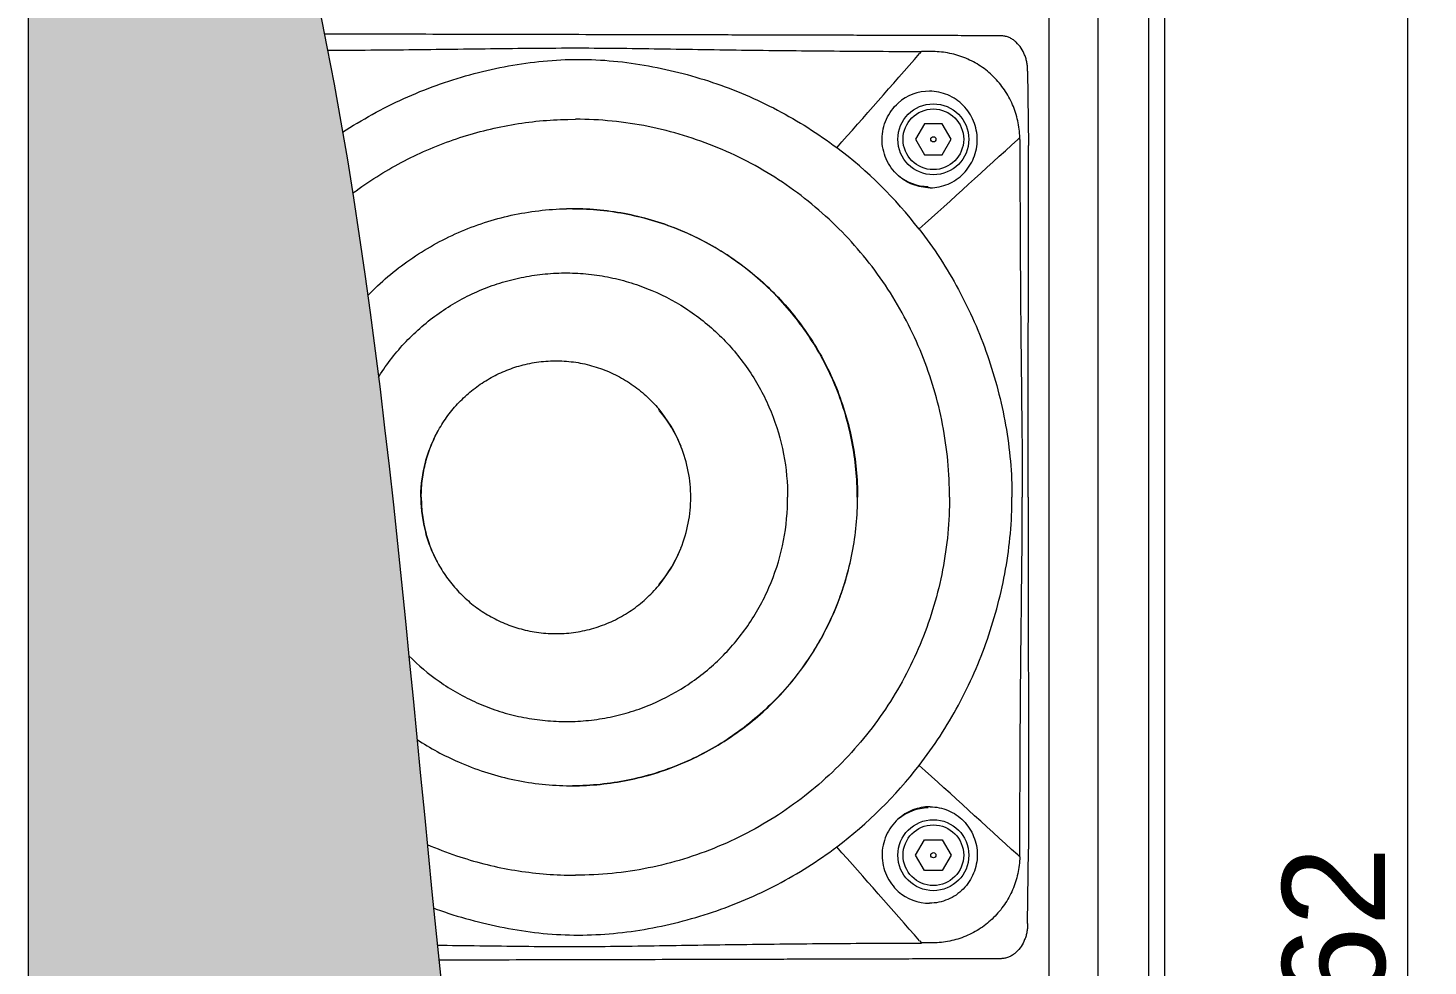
# Model space of a CAD drawing. Header units: millimetres. Extents: x 1177 to 2514, y 93 to 1038.
# Drawn here: x 1311.1 to 1447.3, y 643.6 to 734.8 of the extents above; entities that cross this region are included whole.
import ezdxf

# ---------------------------------------------------------------- set-up
doc = ezdxf.new("R2010")
doc.units = ezdxf.units.MM
doc.header["$LTSCALE"] = 0.1
doc.layers.get('0').update_dxf_attribs({"lineweight": 13})
doc.layers.get('Defpoints').update_dxf_attribs({"lineweight": 9})
doc.layers.add('标注', color=251, linetype='Continuous', lineweight=9)
doc.styles.get("Standard").update_dxf_attribs({"font": 'arial.ttf'})
doc.dimstyles.new('STANDARD 4', dxfattribs={"dimscale": 4, "dimtxt": 2.5, "dimasz": 1.5, "dimexe": 0.5, "dimexo": 0.5, "dimgap": 0.5, "dimtad": 1, "dimtoh": 1, "dimdec": 1, "dimzin": 9, "dimdsep": 46, "dimtxsty": 'Standard', "dimcen": 0, "dimclrd": 256, "dimclre": 256, "dimclrt": 256, "dimadec": 0, "dimazin": 0, "dimtp": 0.01, "dimtm": 0.01, "dimtfac": 1, "dimtdec": 1, "dimtofl": 0, "dimtmove": 0, "dimatfit": 3, "dimfxl": 1, "dimtolj": 1, "dimtzin": 4, "dimlwd": -1, "dimlwe": -1, "dimarcsym": 0})

# ---------------------------------------------------------------- blocks, each defined once
blk = doc.blocks.new('*D5')
at = {"layer": 'Defpoints', "color": 0, "transparency": 16777216}
for p in [(1420.67, 874.52), (1420.67, 412.52), (1445.31, 412.52)]:
    blk.add_point(p, dxfattribs=at)
at = {"layer": '标注', "transparency": 16777216}
for p, q in [((1422.67, 874.52), (1447.31, 874.52)), ((1445.31, 868.52), (1445.31, 418.52)), ((1422.67, 412.52), (1447.31, 412.52))]:
    blk.add_line(p, q, dxfattribs=at)
for points in [[(1444.31, 868.52), (1446.31, 868.52), (1445.31, 874.52)], [(1444.31, 418.52), (1446.31, 418.52), (1445.31, 412.52)]]:
    blk.add_solid(points, dxfattribs=at)
at = {"layer": '标注', "transparency": 16777216, "insert": (1438.2, 643.52), "char_height": 10, "attachment_point": 5, "rotation": 90}
blk.add_mtext('\\A1;462', dxfattribs=at)

msp = doc.modelspace()

# ---------------------------------------------------------------- hatches: boundary and pattern name
at = {"layer": '标注'}
h = msp.add_hatch(dxfattribs=at)
h.set_pattern_fill('HONEY', color=256)
h.set_pattern_definition([(0, (1080.556, 141.835), (4.7625, 2.749631), [3.175, -6.35]), (120, (1080.556, 141.835), (-4.7625, 2.749631), [3.175, -6.35]), (60, (1080.556, 141.835), (1e-08, 5.499261), [-6.35, 3.175])])
edge = h.paths.add_edge_path()
edge.add_spline(control_points=[(1311.15, 816.32), (1320.61, 796.32), (1359.71, 704.44), (1340.36, 571.13), (1402.75, 501.52), (1414.23, 490.07)], knot_values=[27.962264, 27.962264, 27.962264, 27.962264, 94.234465, 327.531204, 375.459085, 375.459085, 375.459085, 375.459085], degree=3, periodic=0)
edge.add_line((1414.23, 490.07), (1414.23, 418.52))
edge.add_line((1414.23, 418.52), (1311.15, 418.52))
edge.add_line((1311.15, 418.52), (1311.15, 816.32))

# ---------------------------------------------------------------- linework, layer by layer
for p, q in [((1415.23, 417.52), (1415.23, 869.52)), ((1420.17, 417.52), (1420.17, 869.52)), ((1421.69, 869.52), (1421.69, 417.52)), ((1410.42, 867.52), (1410.42, 493.92)), ((1397.87, 732.3), (1398.04, 732.5)), ((1399.17, 732.5), (1398.04, 732.5)), ((1408.37, 730.59), (1408.46, 723.36)), ((1363.64, 725.9), (1364.41, 725.91)), ((1398.34, 725.46), (1397.47, 723.96)), ((1400.07, 725.46), (1398.34, 725.46)), ((1400.93, 723.96), (1400.07, 725.46)), ((1397.47, 723.96), (1398.33, 722.46)), ((1400.06, 722.46), (1400.93, 723.96)), ((1407.41, 723.94), (1407.61, 724.12)), ((1408.41, 689.15), (1408.46, 723.1)), ((1408.46, 723.1), (1408.46, 723.36)), ((1398.33, 722.46), (1400.06, 722.46)), ((1364.09, 717.21), (1364.1, 717.21)), ((1408.41, 689.15), (1408.46, 655.19)), ((1364.09, 661.08), (1364.1, 661.08)), ((1397.47, 654.33), (1398.33, 655.83)), ((1398.33, 655.83), (1400.06, 655.83)), ((1400.06, 655.83), (1400.93, 654.33)), ((1408.46, 655.19), (1408.46, 654.93)), ((1398.34, 652.83), (1397.47, 654.33)), ((1400.93, 654.33), (1400.07, 652.83)), ((1407.41, 654.35), (1407.61, 654.17)), ((1408.37, 647.7), (1408.46, 654.93)), ((1363.64, 652.39), (1364.41, 652.38)), ((1400.07, 652.83), (1398.34, 652.83)), ((1397.87, 646), (1398.04, 645.79)), ((1399.17, 645.8), (1398.04, 645.8))]:
    msp.add_line(p, q)
for centre, radius in [((1399.2, 723.96), 3.45), ((1399.2, 723.96), 2.95), ((1399.2, 723.96), 0.25), ((1399.2, 654.33), 3.45), ((1399.2, 654.33), 2.95), ((1399.2, 654.33), 0.25)]:
    msp.add_circle(centre, radius)
for centre, radius, start, end in [((-518.24, 2411.36), 2547.69, 318.49803, 318.77222), ((1398.82, 724.07), 4.57, 89.7502, 131.5207), ((1364.27, 689.27), 42.42, 37.7305, 52.9923), ((292.52, 1941.11), 1650.59, 312.03914, 312.48875), ((1399.71, 723.89), 7.9, 0.4619, 1.6916), ((1398.77, 724.03), 4.66, 230.4683, 269.2929), ((1364.06, 689.75), 27.46, 89.9526, 91.1429), ((1362.69, 689.29), 12.89, 39.9117, 40.7), ((1362.35, 689.25), 13.22, 21.9523, 39.901), ((1362.63, 689.24), 12.97, 21.9526, 39.9008), ((1362.55, 689.21), 13.05, 359.7067, 21.9498), ((1362.55, 689.08), 13.05, 338.0502, 0.2933), ((1362.35, 689.05), 13.22, 320.099, 338.0477), ((1362.63, 689.05), 12.97, 320.0992, 338.0474), ((1362.69, 689), 12.89, 319.3, 320.0883), ((1364.27, 689.02), 42.42, 307.0077, 322.2695), ((292.52, -562.81), 1650.59, 47.51125, 47.96086), ((1364.06, 688.54), 27.46, 268.8571, 270.0474), ((1398.77, 654.27), 4.66, 90.7071, 129.5317), ((-518.24, -1033.07), 2547.69, 41.22778, 41.50197), ((1399.71, 654.41), 7.9, 358.3084, 359.5381), ((1398.82, 654.23), 4.57, 228.4793, 270.2498)]:
    msp.add_arc(centre, radius, start, end)
for points, knots in [([(1405.96, 734.02), (1405.9, 734.02), (1405.79, 734.03), (1405.62, 734.03), (1405.45, 734.03), (1405.23, 734.03), (1404.94, 734.03), (1404.49, 734.04), (1403.93, 734.04), (1403.25, 734.04), (1402.58, 734.04), (1401.68, 734.04), (1400.55, 734.05), (1399.2, 734.05), (1397.85, 734.06), (1396.49, 734.06), (1394.69, 734.07), (1392.44, 734.07), (1389.73, 734.08), (1387.03, 734.09), (1384.32, 734.09), (1381.62, 734.1), (1378.01, 734.11), (1373.51, 734.12), (1368.1, 734.13), (1360.89, 734.15), (1353.67, 734.16), (1346.46, 734.18), (1342.5, 734.19), (1340.34, 734.19), (1339.98, 734.19)], [0, 0, 0, 0, 0.001953, 0.003906, 0.0058592, 0.0078123, 0.0117185, 0.0156248, 0.0234373, 0.0312498, 0.0390623, 0.0468748, 0.0624998, 0.0781248, 0.0937498, 0.1093748, 0.1249998, 0.1562498, 0.1874998, 0.2187498, 0.2499998, 0.2812499, 0.3124999, 0.3749999, 0.4374999, 0.4999999, 0.6249999, 0.6875, 0.75, 0.7624351, 0.7624351, 0.7624351, 0.7624351]), ([(1408.08, 732.18), (1407.99, 732.41), (1407.76, 732.84), (1407.37, 733.32), (1406.99, 733.64), (1406.72, 733.79), (1406.5, 733.9), (1406.26, 733.97), (1406.08, 734), (1405.96, 734.02)], [0, 0, 0, 0, 0.249897, 0.499679, 0.624766, 0.749831, 0.812397, 0.874954, 1, 1, 1, 1]), ([(1340.29, 732.62), (1341.15, 732.63), (1343.44, 732.64), (1347.13, 732.67), (1351.37, 732.72), (1357.02, 732.79), (1362.68, 732.86), (1368.33, 732.83), (1372.58, 732.77), (1376.83, 732.7), (1381.07, 732.63), (1385.32, 732.59), (1390.97, 732.54), (1395.22, 732.51), (1398.04, 732.5)], [0.1492102, 0.1492102, 0.1492102, 0.1492102, 0.1875242, 0.2500222, 0.3124978, 0.3749322, 0.4997519, 0.5622972, 0.6248972, 0.6874726, 0.7500072, 0.8125159, 0.8750134, 1, 1, 1, 1]), ([(1341.75, 724.64), (1342.69, 725.26), (1344.63, 726.43), (1347.67, 727.96), (1350.84, 729.25), (1354.11, 730.28), (1357.44, 731.06), (1360.83, 731.57), (1364.25, 731.79), (1367.68, 731.66), (1371.09, 731.22), (1374.45, 730.51), (1377.74, 729.54), (1380.95, 728.32), (1385.08, 726.36), (1387.99, 724.52), (1389.81, 723.15)], [0.0635974, 0.0635974, 0.0635974, 0.0635974, 0.1249085, 0.1873702, 0.2498136, 0.3122492, 0.3746772, 0.4370666, 0.4994543, 0.562013, 0.6247399, 0.68744, 0.7500341, 0.8125615, 0.8750652, 1, 1, 1, 1]), ([(1407.61, 724.12), (1407.59, 724.67), (1407.46, 725.77), (1406.95, 727.35), (1406.16, 728.8), (1405.1, 730.07), (1403.83, 731.11), (1402.37, 731.89), (1400.8, 732.37), (1399.71, 732.49), (1399.17, 732.49)], [0, 0, 0, 0, 0.125604, 0.251066, 0.37636, 0.501431, 0.626261, 0.750935, 0.875521, 1, 1, 1, 1]), ([(1408.37, 730.59), (1408.37, 730.73), (1408.36, 731), (1408.31, 731.4), (1408.22, 731.8), (1408.13, 732.05), (1408.08, 732.18)], [0, 0, 0, 0, 0.249972, 0.500035, 0.74999, 1, 1, 1, 1]), ([(1398.88, 719.25), (1399.18, 719.25), (1399.78, 719.32), (1400.65, 719.58), (1401.45, 720.02), (1402.15, 720.61), (1402.72, 721.32), (1403.15, 722.13), (1403.41, 723.02), (1403.5, 723.93), (1403.41, 724.85), (1403.14, 725.74), (1402.71, 726.55), (1402.13, 727.27), (1401.42, 727.86), (1400.62, 728.3), (1399.75, 728.57), (1399.14, 728.63), (1398.84, 728.64)], [0, 0, 0, 0, 0.062013, 0.123999, 0.186007, 0.248144, 0.31047, 0.373011, 0.435751, 0.498641, 0.561623, 0.624602, 0.687521, 0.750329, 0.812989, 0.875479, 0.937819, 1, 1, 1, 1]), ([(1395.76, 720.46), (1395.52, 720.68), (1395.08, 721.18), (1394.58, 722.05), (1394.28, 723), (1394.18, 723.99), (1394.29, 724.98), (1394.6, 725.93), (1395.1, 726.78), (1395.54, 727.27), (1395.79, 727.49)], [0, 0, 0, 0, 0.125055, 0.250398, 0.375885, 0.501357, 0.626636, 0.751544, 0.875992, 1, 1, 1, 1]), ([(1343.06, 718.96), (1344.55, 720.05), (1347.69, 721.99), (1352.78, 724.15), (1358.14, 725.51), (1361.81, 725.87), (1363.64, 725.9)], [0, 0, 0, 0, 0.250323, 0.500385, 0.750243, 1, 1, 1, 1]), ([(1400.77, 689.15), (1400.77, 689.28), (1400.76, 691.8), (1400.24, 696.7), (1398.48, 702.42), (1396.42, 706.73), (1394.58, 709.79), (1392.45, 712.66), (1389.26, 716.18), (1384.65, 719.97), (1379.39, 722.79), (1374.93, 724.39), (1371.48, 725.26), (1367.96, 725.79), (1365.59, 725.91), (1364.41, 725.91)], [0.4964909, 0.4964909, 0.4964909, 0.4964909, 0.5000232, 0.5627075, 0.6253563, 0.6566952, 0.6880154, 0.7193149, 0.7505925, 0.8130067, 0.8753393, 0.9065184, 0.9376833, 0.9688438, 1, 1, 1, 1]), ([(1407.61, 723.95), (1407.61, 723.59), (1407.61, 722.86), (1407.62, 721.41), (1407.62, 719.6), (1407.63, 717.43), (1407.64, 714.53), (1407.66, 710.9), (1407.69, 706.55), (1407.74, 702.2), (1407.79, 697.85), (1407.84, 693.5), (1407.84, 690.6), (1407.84, 689.15)], [0, 0, 0, 0, 0.031251, 0.062502, 0.125003, 0.187505, 0.250006, 0.375009, 0.500012, 0.625014, 0.75001, 0.875001, 1, 1, 1, 1]), ([(1398.88, 719.25), (1398.31, 719.25), (1397.17, 719.46), (1396.18, 720.08), (1395.76, 720.46)], [0, 0, 0, 0, 0.498826, 1, 1, 1, 1]), ([(1344.2, 708.77), (1345.44, 710.06), (1348.2, 712.4), (1352.14, 714.61), (1355.52, 715.9), (1358.14, 716.61), (1360.81, 717.06), (1362.61, 717.19), (1363.52, 717.21)], [0.7514739, 0.7514739, 0.7514739, 0.7514739, 0.8130872, 0.8754073, 0.9065736, 0.9377234, 0.9688709, 1, 1, 1, 1]), ([(1391.79, 689.15), (1391.79, 689.25), (1391.79, 691.18), (1391.39, 694.92), (1390.05, 699.29), (1388.48, 702.57), (1387.08, 704.9), (1385.46, 707.09), (1383.02, 709.78), (1379.52, 712.67), (1375.51, 714.82), (1372.12, 716.05), (1369.49, 716.71), (1366.81, 717.12), (1365.01, 717.21), (1364.1, 717.21)], [0.4963279, 0.4963279, 0.4963279, 0.4963279, 0.5000269, 0.5627492, 0.62543, 0.6567811, 0.6881102, 0.7194151, 0.7506944, 0.8131006, 0.8754112, 0.9065744, 0.9377209, 0.9688644, 1, 1, 1, 1]), ([(1364.1, 717.21), (1365.01, 717.21), (1366.81, 717.12), (1369.49, 716.72), (1372.12, 716.05), (1375.52, 714.83), (1379.53, 712.68), (1383.04, 709.79), (1385.48, 707.1), (1387.1, 704.91), (1388.51, 702.58), (1390.07, 699.29), (1391.42, 694.92), (1391.82, 691.18), (1391.83, 689.25), (1391.83, 689.15)], [0, 0, 0, 0, 0.0311355, 0.0622791, 0.0934256, 0.1245888, 0.1868992, 0.2493053, 0.2805845, 0.3118895, 0.3432187, 0.3745698, 0.4372508, 0.4999732, 0.5036692, 0.5036692, 0.5036692, 0.5036692]), ([(1397.83, 715.23), (1399.25, 713.39), (1401.17, 710.43), (1403.22, 706.23), (1404.5, 702.96), (1405.52, 699.6), (1406.27, 696.16), (1406.75, 692.67), (1406.85, 690.32), (1406.85, 689.15)], [0, 0, 0, 0, 0.249167, 0.374011, 0.498972, 0.624077, 0.749346, 0.874698, 1, 1, 1, 1]), ([(1345.24, 700.84), (1345.26, 700.87), (1345.66, 701.5), (1346.5, 702.7), (1348.35, 704.84), (1351.05, 707.17), (1354.14, 708.92), (1356.78, 709.93), (1358.83, 710.49), (1360.92, 710.85), (1362.33, 710.94), (1363.03, 710.96)], [0.6864148, 0.6864148, 0.6864148, 0.6864148, 0.6880464, 0.7193588, 0.7506459, 0.8130673, 0.8753929, 0.9065618, 0.9377166, 0.9688692, 1, 1, 1, 1]), ([(1363.04, 710.96), (1363.74, 710.97), (1365.15, 710.93), (1367.26, 710.66), (1369.32, 710.18), (1372, 709.27), (1375.16, 707.65), (1377.95, 705.43), (1379.88, 703.36), (1381.18, 701.67), (1382.3, 699.86), (1383.56, 697.31), (1384.66, 693.9), (1385.01, 690.9), (1385.03, 689.31), (1385.03, 689.15)], [0, 0, 0, 0, 0.0311291, 0.0622753, 0.0934218, 0.1245804, 0.1868815, 0.249279, 0.2805555, 0.3118592, 0.343188, 0.3745391, 0.4372211, 0.4999431, 0.5072236, 0.5072236, 0.5072236, 0.5072236]), ([(1349.4, 689.15), (1349.4, 689.45), (1349.43, 690.32), (1349.61, 691.74), (1350.03, 693.38), (1350.66, 694.94), (1351.48, 696.41), (1352.47, 697.77), (1353.64, 698.98), (1354.94, 700.04), (1356.37, 700.92), (1357.89, 701.61), (1358.96, 701.94), (1359.51, 702.07)], [0.3412995, 0.3412995, 0.3412995, 0.3412995, 0.3756056, 0.4382705, 0.5009099, 0.5635089, 0.6260551, 0.6885393, 0.7509562, 0.813305, 0.8755894, 0.9378173, 1, 1, 1, 1]), ([(1359.51, 702.07), (1360.09, 702.21), (1361.28, 702.4), (1363.08, 702.44), (1364.87, 702.24), (1366.62, 701.78), (1368.29, 701.09), (1369.85, 700.18), (1371.27, 699.06), (1372.11, 698.19), (1372.49, 697.73)], [0, 0, 0, 0, 0.124841, 0.249654, 0.37448, 0.499359, 0.624325, 0.74941, 0.874631, 1, 1, 1, 1]), ([(1349.36, 689.15), (1349.36, 689.19), (1349.36, 690.34), (1349.59, 692.04), (1350.29, 694.14), (1350.78, 695.14), (1351.05, 695.62)], [0.4906597, 0.4906597, 0.4906597, 0.4906597, 0.500006, 0.7498827, 0.8749892, 1, 1, 1, 1]), ([(1349.36, 689.15), (1349.36, 689.11), (1349.36, 687.96), (1349.59, 686.25), (1350.29, 684.15), (1350.78, 683.15), (1351.05, 682.67)], [0.4906597, 0.4906597, 0.4906597, 0.4906597, 0.500006, 0.7498827, 0.8749892, 1, 1, 1, 1]), ([(1349.4, 689.15), (1349.4, 688.84), (1349.43, 687.97), (1349.61, 686.55), (1350.03, 684.92), (1350.66, 683.35), (1351.48, 681.88), (1352.47, 680.53), (1353.64, 679.31), (1354.94, 678.25), (1356.37, 677.37), (1357.89, 676.68), (1358.96, 676.36), (1359.51, 676.23)], [0.3412995, 0.3412995, 0.3412995, 0.3412995, 0.3756056, 0.4382705, 0.5009099, 0.5635089, 0.6260551, 0.6885393, 0.7509562, 0.813305, 0.8755894, 0.9378173, 1, 1, 1, 1]), ([(1363.04, 667.34), (1363.74, 667.32), (1365.15, 667.36), (1367.26, 667.64), (1369.32, 668.11), (1372, 669.02), (1375.16, 670.65), (1377.95, 672.86), (1379.88, 674.93), (1381.18, 676.62), (1382.3, 678.44), (1383.56, 680.99), (1384.66, 684.39), (1385.01, 687.39), (1385.03, 688.98), (1385.03, 689.15)], [0, 0, 0, 0, 0.0311291, 0.0622753, 0.0934218, 0.1245804, 0.1868815, 0.249279, 0.2805555, 0.3118592, 0.343188, 0.3745391, 0.4372211, 0.4999431, 0.5072236, 0.5072236, 0.5072236, 0.5072236]), ([(1391.79, 689.15), (1391.79, 689.04), (1391.79, 687.11), (1391.39, 683.37), (1390.05, 679.01), (1388.48, 675.73), (1387.08, 673.39), (1385.46, 671.2), (1383.02, 668.52), (1379.52, 665.63), (1375.51, 663.47), (1372.12, 662.25), (1369.49, 661.58), (1366.81, 661.18), (1365.01, 661.08), (1364.1, 661.08)], [0.4963279, 0.4963279, 0.4963279, 0.4963279, 0.5000269, 0.5627492, 0.62543, 0.6567811, 0.6881102, 0.7194151, 0.7506944, 0.8131006, 0.8754112, 0.9065744, 0.9377209, 0.9688644, 1, 1, 1, 1]), ([(1364.1, 661.08), (1365.01, 661.08), (1366.81, 661.18), (1369.49, 661.58), (1372.12, 662.24), (1375.52, 663.47), (1379.53, 665.62), (1383.04, 668.51), (1385.48, 671.19), (1387.1, 673.38), (1388.51, 675.72), (1390.07, 679), (1391.42, 683.37), (1391.82, 687.11), (1391.83, 689.04), (1391.83, 689.15)], [0, 0, 0, 0, 0.0311355, 0.0622791, 0.0934256, 0.1245888, 0.1868992, 0.2493053, 0.2805845, 0.3118895, 0.3432187, 0.3745698, 0.4372508, 0.4999732, 0.5036692, 0.5036692, 0.5036692, 0.5036692]), ([(1400.77, 689.15), (1400.77, 689.01), (1400.76, 686.49), (1400.24, 681.6), (1398.48, 675.87), (1396.42, 671.57), (1394.58, 668.51), (1392.45, 665.64), (1389.26, 662.12), (1384.65, 658.32), (1379.39, 655.51), (1374.93, 653.9), (1371.48, 653.03), (1367.96, 652.5), (1365.59, 652.38), (1364.41, 652.38)], [0.4964909, 0.4964909, 0.4964909, 0.4964909, 0.5000232, 0.5627075, 0.6253563, 0.6566952, 0.6880154, 0.7193149, 0.7505925, 0.8130067, 0.8753393, 0.9065184, 0.9376833, 0.9688438, 1, 1, 1, 1]), ([(1397.83, 663.06), (1399.25, 664.91), (1401.17, 667.86), (1403.22, 672.06), (1404.5, 675.33), (1405.52, 678.7), (1406.27, 682.13), (1406.75, 685.62), (1406.85, 687.97), (1406.85, 689.14)], [0, 0, 0, 0, 0.249167, 0.374011, 0.498972, 0.624077, 0.749346, 0.874698, 1, 1, 1, 1]), ([(1407.61, 654.34), (1407.61, 654.7), (1407.61, 655.43), (1407.62, 656.88), (1407.62, 658.69), (1407.63, 660.87), (1407.64, 663.77), (1407.66, 667.39), (1407.69, 671.74), (1407.74, 676.09), (1407.79, 680.44), (1407.84, 684.79), (1407.84, 687.69), (1407.84, 689.14)], [0, 0, 0, 0, 0.031251, 0.062502, 0.125003, 0.187505, 0.250006, 0.375009, 0.500012, 0.625014, 0.75001, 0.875001, 1, 1, 1, 1]), ([(1359.51, 676.23), (1360.09, 676.09), (1361.28, 675.89), (1363.08, 675.85), (1364.87, 676.06), (1366.62, 676.51), (1368.29, 677.2), (1369.85, 678.11), (1371.27, 679.23), (1372.11, 680.11), (1372.49, 680.57)], [0, 0, 0, 0, 0.124841, 0.249654, 0.37448, 0.499359, 0.624325, 0.74941, 0.874631, 1, 1, 1, 1]), ([(1348.2, 673.72), (1349.1, 672.81), (1351.17, 671.06), (1354.14, 669.38), (1356.78, 668.36), (1358.83, 667.8), (1360.92, 667.45), (1362.33, 667.35), (1363.03, 667.34)], [0.7566316, 0.7566316, 0.7566316, 0.7566316, 0.8130673, 0.8753929, 0.9065618, 0.9377166, 0.9688692, 1, 1, 1, 1]), ([(1348.99, 665.57), (1350.27, 664.74), (1352.41, 663.58), (1355.52, 662.4), (1358.14, 661.68), (1360.81, 661.23), (1362.61, 661.11), (1363.52, 661.09)], [0.8229753, 0.8229753, 0.8229753, 0.8229753, 0.8754073, 0.9065736, 0.9377234, 0.9688709, 1, 1, 1, 1]), ([(1398.88, 659.04), (1398.31, 659.04), (1397.17, 658.83), (1396.18, 658.22), (1395.76, 657.83)], [0, 0, 0, 0, 0.498826, 1, 1, 1, 1]), ([(1398.88, 659.04), (1399.18, 659.04), (1399.78, 658.98), (1400.65, 658.71), (1401.45, 658.27), (1402.15, 657.69), (1402.72, 656.97), (1403.15, 656.16), (1403.41, 655.28), (1403.5, 654.36), (1403.41, 653.44), (1403.14, 652.56), (1402.71, 651.74), (1402.13, 651.02), (1401.42, 650.43), (1400.62, 650), (1399.75, 649.72), (1399.14, 649.66), (1398.84, 649.66)], [0, 0, 0, 0, 0.062013, 0.123999, 0.186007, 0.248144, 0.31047, 0.373011, 0.435751, 0.498641, 0.561623, 0.624602, 0.687521, 0.750329, 0.812989, 0.875479, 0.937819, 1, 1, 1, 1]), ([(1395.76, 657.83), (1395.52, 657.61), (1395.08, 657.11), (1394.58, 656.25), (1394.28, 655.3), (1394.18, 654.3), (1394.29, 653.31), (1394.6, 652.37), (1395.1, 651.51), (1395.54, 651.02), (1395.79, 650.81)], [0, 0, 0, 0, 0.125055, 0.250398, 0.375885, 0.501357, 0.626636, 0.751544, 0.875992, 1, 1, 1, 1]), ([(1349.98, 655.37), (1350.92, 654.97), (1353.58, 653.94), (1358.14, 652.78), (1361.81, 652.43), (1363.64, 652.39)], [0.362216, 0.362216, 0.362216, 0.362216, 0.5003851, 0.7502431, 1, 1, 1, 1]), ([(1350.6, 649.19), (1350.68, 649.15), (1351.84, 648.73), (1354.11, 648.02), (1357.44, 647.24), (1360.83, 646.72), (1364.25, 646.51), (1367.68, 646.63), (1371.09, 647.07), (1374.45, 647.79), (1377.74, 648.75), (1380.95, 649.97), (1385.08, 651.93), (1387.99, 653.77), (1389.81, 655.15)], [0.2447063, 0.2447063, 0.2447063, 0.2447063, 0.2498136, 0.3122492, 0.3746772, 0.4370666, 0.4994543, 0.562013, 0.6247399, 0.68744, 0.7500341, 0.8125615, 0.8750652, 1, 1, 1, 1]), ([(1407.61, 654.17), (1407.59, 653.62), (1407.46, 652.53), (1406.95, 650.95), (1406.16, 649.5), (1405.1, 648.23), (1403.83, 647.18), (1402.37, 646.41), (1400.8, 645.92), (1399.71, 645.81), (1399.17, 645.8)], [0, 0, 0, 0, 0.125604, 0.251066, 0.37636, 0.501431, 0.626261, 0.750935, 0.875521, 1, 1, 1, 1]), ([(1408.37, 647.7), (1408.37, 647.57), (1408.36, 647.3), (1408.31, 646.89), (1408.22, 646.5), (1408.13, 646.24), (1408.08, 646.12)], [0, 0, 0, 0, 0.249972, 0.500035, 0.74999, 1, 1, 1, 1]), ([(1350.96, 645.58), (1351.1, 645.58), (1352.65, 645.56), (1357.02, 645.5), (1362.68, 645.43), (1368.33, 645.47), (1372.58, 645.53), (1376.83, 645.6), (1381.07, 645.66), (1385.32, 645.71), (1390.97, 645.76), (1395.22, 645.78), (1398.04, 645.79)], [0.3064786, 0.3064786, 0.3064786, 0.3064786, 0.3124978, 0.3749322, 0.4997519, 0.5622972, 0.6248972, 0.6874726, 0.7500072, 0.8125159, 0.8750134, 1, 1, 1, 1]), ([(1408.08, 646.12), (1407.99, 645.89), (1407.76, 645.45), (1407.37, 644.97), (1406.99, 644.66), (1406.72, 644.5), (1406.5, 644.4), (1406.26, 644.32), (1406.08, 644.29), (1405.96, 644.28)], [0, 0, 0, 0, 0.249897, 0.499679, 0.624766, 0.749831, 0.812397, 0.874954, 1, 1, 1, 1]), ([(1405.96, 644.28), (1405.9, 644.27), (1405.79, 644.26), (1405.62, 644.26), (1405.45, 644.26), (1405.23, 644.26), (1404.94, 644.26), (1404.49, 644.26), (1403.93, 644.26), (1403.25, 644.26), (1402.58, 644.25), (1401.68, 644.25), (1400.55, 644.25), (1399.2, 644.24), (1397.85, 644.24), (1396.49, 644.23), (1394.69, 644.23), (1392.44, 644.22), (1389.73, 644.21), (1387.03, 644.21), (1384.32, 644.2), (1381.62, 644.19), (1378.01, 644.18), (1373.51, 644.17), (1368.1, 644.16), (1360.89, 644.14), (1355.23, 644.13), (1351.37, 644.13), (1351.12, 644.12)], [0, 0, 0, 0, 0.001953, 0.003906, 0.0058592, 0.0078123, 0.0117185, 0.0156248, 0.0234373, 0.0312498, 0.0390623, 0.0468748, 0.0624998, 0.0781248, 0.0937498, 0.1093748, 0.1249998, 0.1562498, 0.1874998, 0.2187498, 0.2499998, 0.2812499, 0.3124999, 0.3749999, 0.4374999, 0.4999999, 0.6249999, 0.6337432, 0.6337432, 0.6337432, 0.6337432])]:
    msp.add_open_spline(points, degree=3, knots=knots)
for points in [[(1342.73, 718.72), (1342.84, 718.8), (1342.95, 718.88), (1343.06, 718.96)], [(1406.85, 689.14), (1406.85, 689.14), (1406.85, 689.15), (1406.85, 689.15)], [(1406.85, 689.15), (1406.85, 689.15), (1406.85, 689.15), (1406.85, 689.15)], [(1407.84, 689.15), (1407.84, 689.15), (1407.84, 689.15), (1407.84, 689.14)], [(1407.84, 689.15), (1407.84, 689.15), (1407.84, 689.15), (1407.84, 689.15)]]:
    msp.add_open_spline(points, degree=3)
msp.add_line((1311.15, 816.32), (1311.15, 418.52), dxfattribs=at)
msp.add_open_spline([(1311.15, 816.32), (1320.61, 796.32), (1359.71, 704.44), (1340.36, 571.13), (1402.75, 501.52), (1414.23, 490.07)], degree=3, knots=[27.962264, 27.962264, 27.962264, 27.962264, 94.234465, 327.531204, 375.459085, 375.459085, 375.459085, 375.459085], dxfattribs=at)

# ---------------------------------------------------------------- dimensions: what is measured, and where the dimension line sits
dim = msp.add_linear_dim(base=(1445.31, 412.52), p1=(1420.67, 874.52), p2=(1420.67, 412.52), angle=90, dimstyle='STANDARD 4', dxfattribs=at)
dim.commit()
dim.dimension.update_dxf_attribs({"geometry": '*D5', "text_midpoint": (1445.31, 643.52), "dimtype": 160})

doc.saveas('drawing.dxf')
